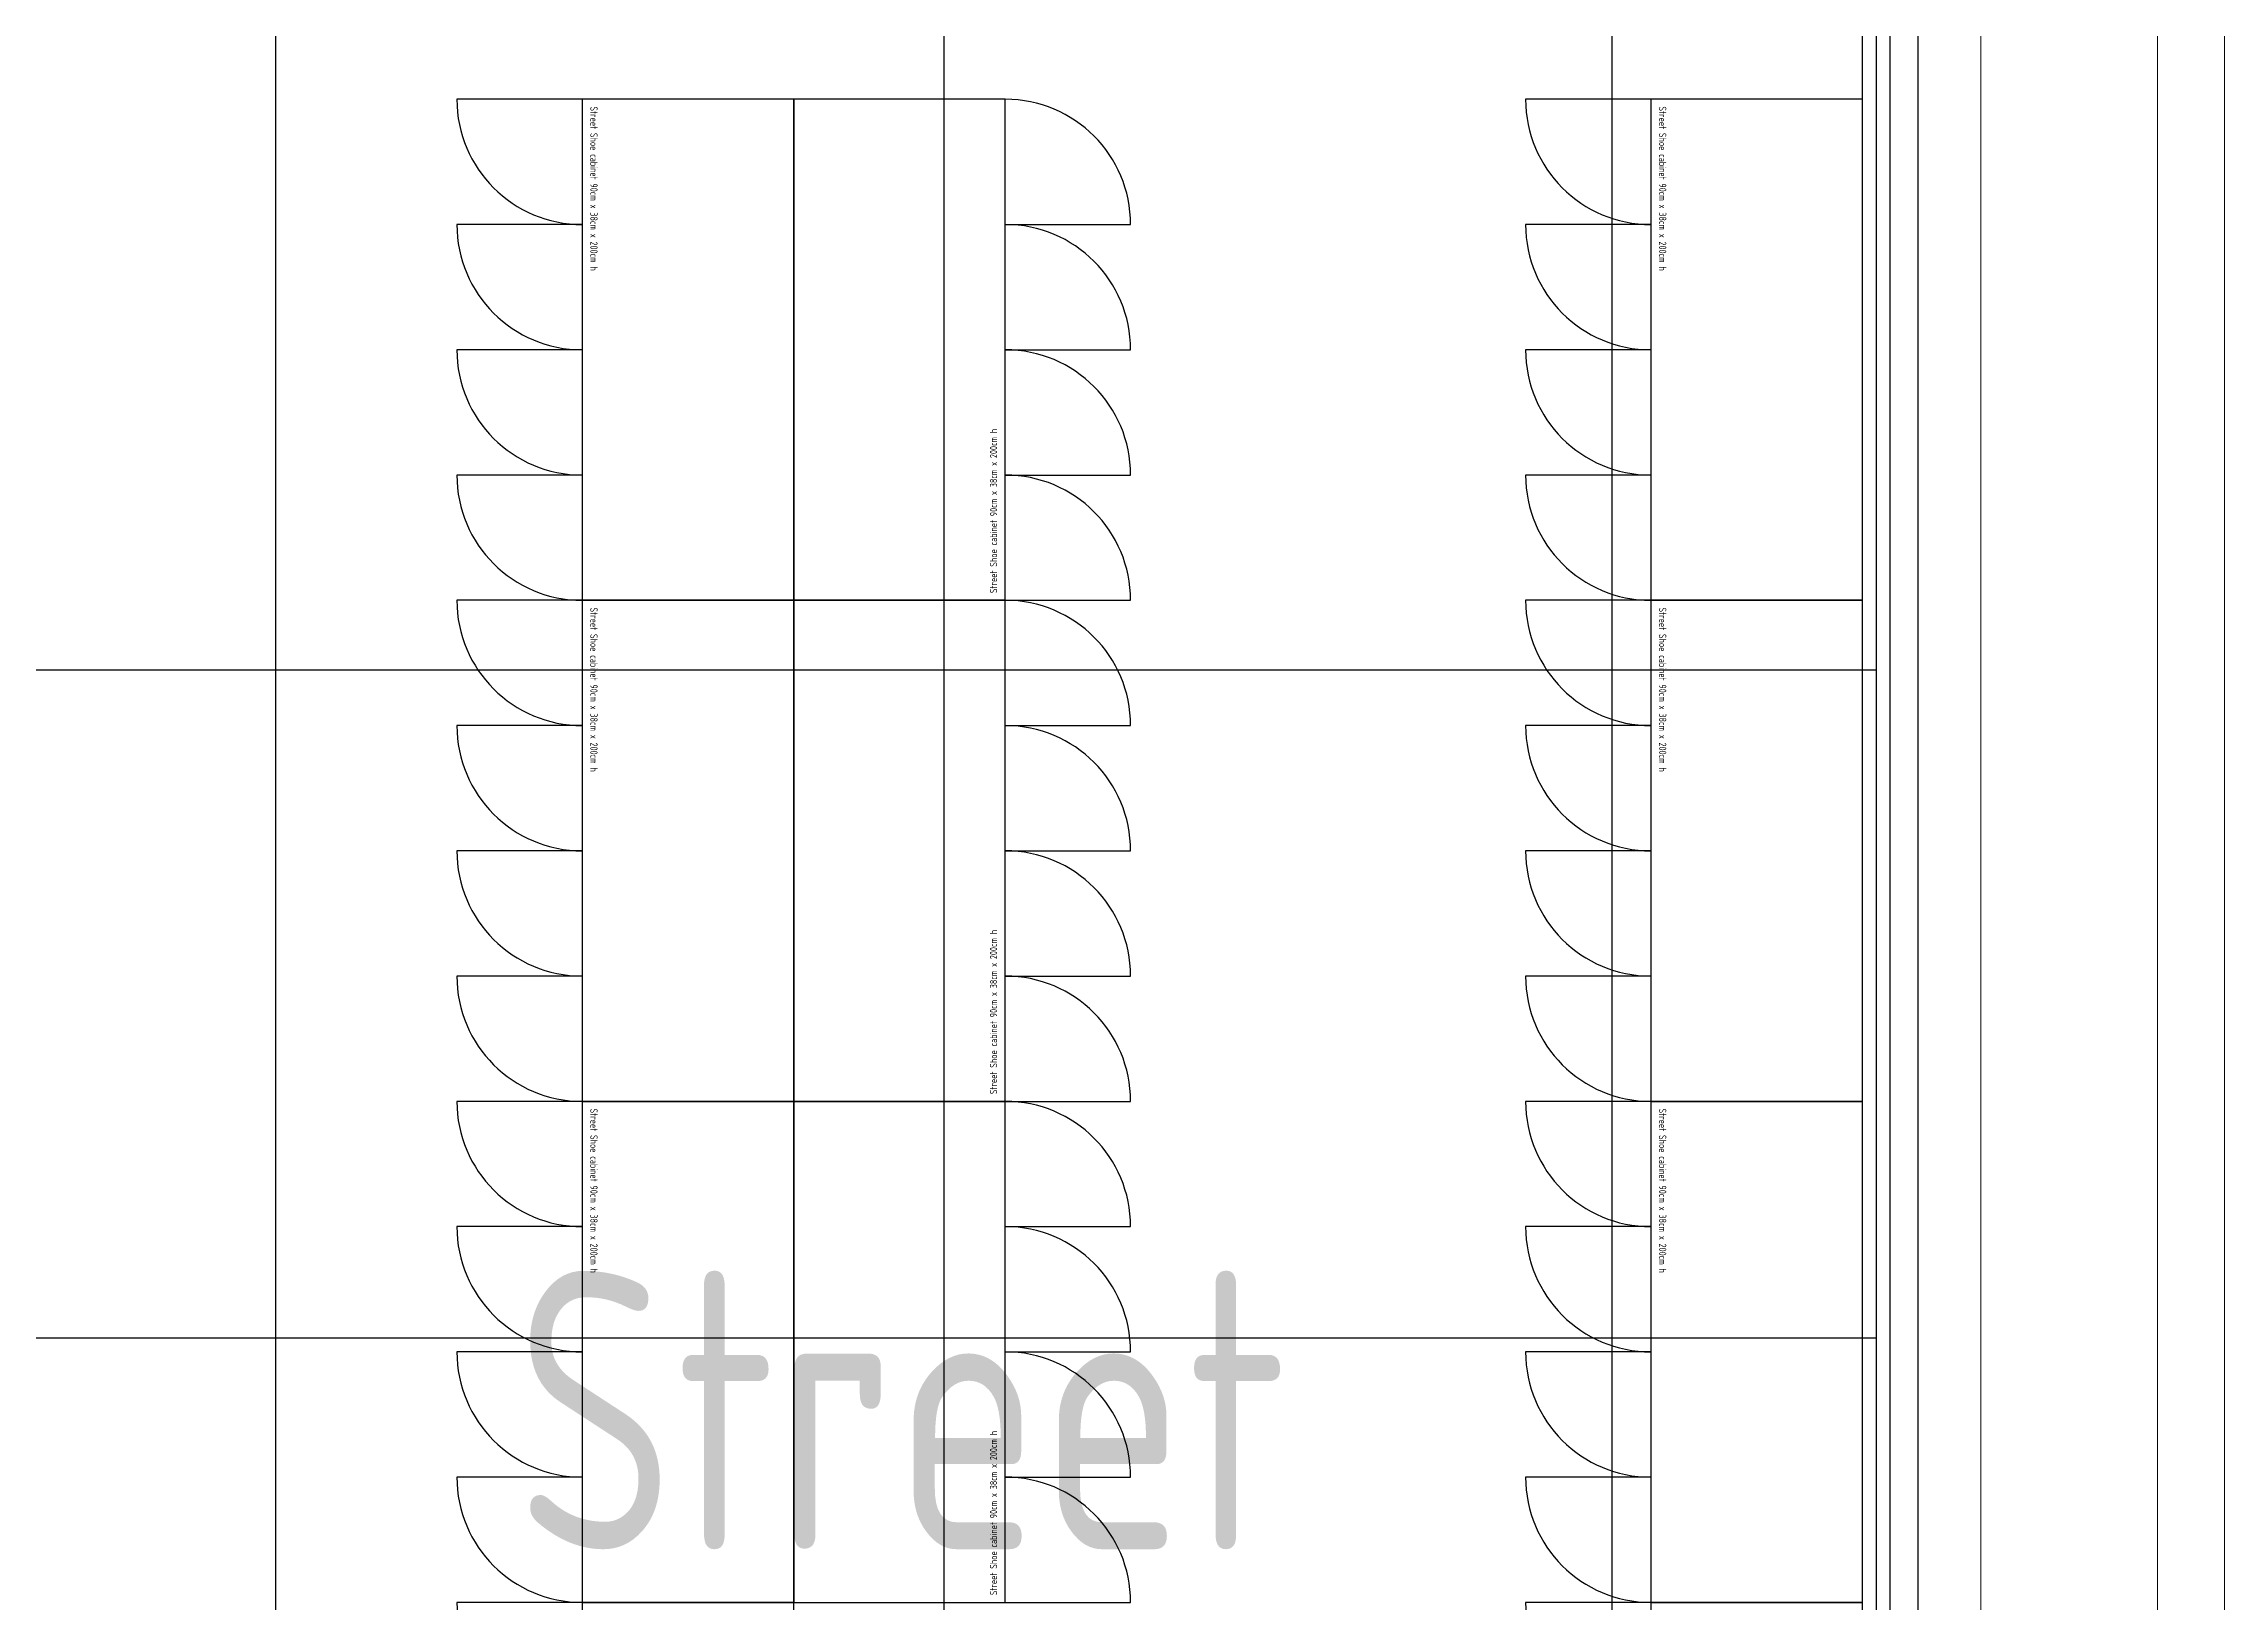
# Model space of a CAD drawing. Extents: x -32000 to 290600, y -111057 to 131250.
# Drawn here: x 259984 to 263900, y 10325 to 13125 of the extents above; entities that cross this region are included whole.
import ezdxf
from ezdxf.enums import TextEntityAlignment as Align

# ---------------------------------------------------------------- set-up
doc = ezdxf.new("R2010")
doc.units = 0
doc.header["$LTSCALE"] = 5
doc.linetypes.add('H12PL3$0$JJP_三點線', pattern=[0.9, 0.3, -0.15, 0, -0.15, 0, -0.15, 0, -0.15])
doc.linetypes.add('H12PL3$0$JJP_虛線(退縮線、投影線、地下室範圍、非屬本工程、圖面分區)', pattern=[0.45, 0.3, -0.15])
for name, color, linetype in [('H12PL3$0$A-WALL-EX', 252, 'Continuous'), ('H12PL3$0$A-WALL-IN', 252, 'Continuous'), ('H12PL3$0$S-GRID', 252, 'Continuous'), ('XFDC30-200K$0$A-C-2800 (50K)', 9, 'Continuous'), ('XFDC30-50K$0$A-C-2800 (50K)', 9, 'Continuous'), ('XFDP30$0$A-CR-TXT', 9, 'Continuous'), ('XFDP30$0$A-W-P1S (50K)', 9, 'Continuous'), ('XFDP30$0$B-Eq pattern (Belong to quotation) (50K)', 9, 'Continuous')]:
    doc.layers.add(name, color=color, linetype=linetype)
doc.layers.add('XFDC30-200K$0$A-Area (50K-Gown)', color=170, linetype='Continuous', plot=False)
doc.styles.add('XFDP30$0$AA-TXT', font='isocp.shx', dxfattribs={"width": 0.8, "bigfont": 'china.shx'})

# ---------------------------------------------------------------- blocks, each defined once
blk = doc.blocks.new('XFDP30$0$~street shoe cabinet_900x380')
for p, q in [((900, 380), (0, 380)), ((0, 380), (0, 0)), ((900, 0), (900, 380)), ((0, 0), (900, 0)), ((675, 0), (675, -225)), ((0, 0), (0, -225)), ((225, 0), (225, -225)), ((450, 0), (450, -225))]:
    blk.add_line(p, q)
for centre in [(0, 0), (225, 0), (450, 0), (675, 0)]:
    blk.add_arc(centre, 225, 270, 0)
at = {"color": 1, "style": 'XFDP30$0$AA-TXT', "width": 0.8}
blk.add_text('Street Shoe cabinet 90cm x 38cm x 200cm h', height=13, dxfattribs=at).set_placement((12.8, 14.7))
blk = doc.blocks.new('XFDP30')
at = {"layer": 'XFDP30$0$A-W-P1S (50K)'}
for p, q in [((263300, -2050), (263300, 19850)), ((263250, -2000), (263250, 19800))]:
    blk.add_line(p, q, dxfattribs=at)
at = {"layer": 'XFDP30$0$B-Eq pattern (Belong to quotation) (50K)'}
for p, rotation in [((260950.7, 13025), 270), ((261710.7, 12125), 90), ((262870, 13025), 270), ((260950.7, 12125), 270), ((261710.7, 11225), 90), ((262870, 12125), 270), ((260950.7, 11225), 270), ((261710.7, 10325), 90), ((262870, 11225), 270), ((260950.7, 10325), 270), ((262870, 10325), 270)]:
    blk.add_blockref('XFDP30$0$~street shoe cabinet_900x380', p, dxfattribs=dict(at, rotation=rotation))
at = {"layer": 'XFDP30$0$A-CR-TXT', "style": 'XFDP30$0$AA-TXT', "width": 0.8}
blk.add_text('Street', height=500, dxfattribs=at).set_placement((261524.3, 10420.5), align=Align.CENTER)
blk = doc.blocks.new('H12PL3')
at = {"layer": 'H12PL3$0$A-WALL-EX', "linetype": 'H12PL3$0$JJP_虛線(退縮線、投影線、地下室範圍、非屬本工程、圖面分區)', "lineweight": 0}
blk.add_line((263900, -2530), (263900, 30380), dxfattribs=at)
at = {"layer": 'H12PL3$0$A-WALL-EX', "linetype": 'H12PL3$0$JJP_虛線(退縮線、投影線、地下室範圍、非屬本工程、圖面分區)', "lineweight": 0, "flags": 128}
for points in [[(263900.03, -2650.03), (263900.03, 30500)], [(263780, 30380), (263780, -2530)], [(263780, 30380), (263780, -2530)], [(263900, -2650), (263900, 30380)]]:
    blk.add_lwpolyline(points, dxfattribs=at)
at = {"layer": 'H12PL3$0$A-WALL-EX', "lineweight": 0, "flags": 128}
for points in [[(263780, 21050), (263780, -2530)], [(263900, -2650), (263900, 21050)]]:
    blk.add_lwpolyline(points, dxfattribs=at)
at = {"layer": 'H12PL3$0$A-WALL-IN', "lineweight": 0, "flags": 128}
for points in [[(263350, 26150), (263350, -2100)], [(263462.5, -2100), (263462.5, 26150)]]:
    blk.add_lwpolyline(points, dxfattribs=at)
at = {"layer": 'H12PL3$0$S-GRID', "linetype": 'H12PL3$0$JJP_三點線', "lineweight": 0}
blk.add_line((261600, 128250), (261600, -28000), dxfattribs=at)
blk.add_blockref('XFDP30', (0, 0))
blk = doc.blocks.new('XFDC30-50K')
at = {"layer": 'XFDC30-50K$0$A-C-2800 (50K)', "ltscale": 0.3}
for p, q in [((260400, 19825), (260400, -2025)), ((262800, 19825), (262800, -2025)), ((263275, -2025), (263275, 19825)), ((261600, 14400), (261600, 1200)), ((243375, 12000), (263275, 12000)), ((243375, 10800), (263275, 10800))]:
    blk.add_line(p, q, dxfattribs=at)
blk = doc.blocks.new('XFDC30-200K')
at = {"layer": 'XFDC30-200K$0$A-Area (50K-Gown)'}
blk.add_lwpolyline([(263350, 19900), (259275, 19900), (259275, 13125), (252525, 13125), (252525, 14615), (252215, 14615), (252215, 15385), (252525, 15385), (252525, 16300), (243300, 16300), (243300, 15385), (243985, 15385), (243985, 14615), (243300, 14615), (243300, 385), (243985, 385), (243985, -385), (243550, -385), (243550, -2100), (263350, -2100)], close=True, dxfattribs=at)
at = {"layer": 'XFDC30-200K$0$A-C-2800 (50K)', "ltscale": 0.3}
for p, q in [((260400, 19825), (260400, -2025)), ((262800, 19825), (262800, -2025)), ((263275, -2025), (263275, 19825)), ((261600, 14400), (261600, 1200)), ((243375, 12000), (263275, 12000)), ((243375, 10800), (263275, 10800))]:
    blk.add_line(p, q, dxfattribs=at)

msp = doc.modelspace()

# ---------------------------------------------------------------- block references
for name in ['H12PL3', 'XFDC30-200K', 'XFDC30-50K']:
    msp.add_blockref(name, (0, 0))

doc.saveas('drawing.dxf')
